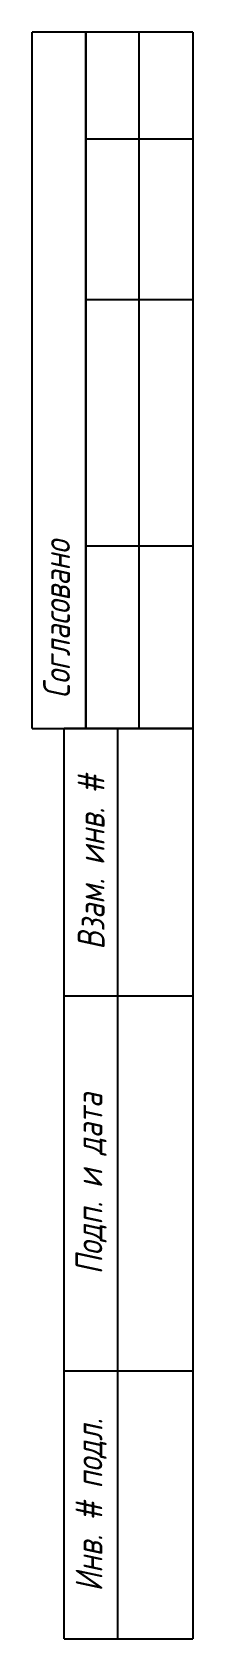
# Model space of a CAD drawing. Header units: millimetres. Extents: x -15 to 0, y 0 to 150.
import ezdxf

# ---------------------------------------------------------------- set-up
doc = ezdxf.new("R2010")
doc.units = ezdxf.units.MM
doc.layers.add('stamp_line', color=7, linetype='Continuous', lineweight=25)
doc.layers.add('stamp_text', color=7, linetype='Continuous')
doc.styles.add('ГОСТ-ISOCPEUR', font='isocpeui.ttf', dxfattribs={"width": 0.8})

msp = doc.modelspace()

# ---------------------------------------------------------------- linework, layer by layer
at = {"layer": 'stamp_line'}
for p, q in [((0.01, 150), (-14.99, 150)), ((-14.99, 85), (-14.99, 150)), ((-9.99, 85), (-9.99, 150)), ((-9.99, 150), (-9.99, 85)), ((-4.99, 85), (-4.99, 150)), ((0.01, 150), (0.01, 85)), ((0.01, 140), (-9.99, 140)), ((0.01, 125), (-9.99, 125)), ((0.01, 102), (-9.99, 102)), ((-14.99, 85), (0.01, 85)), ((-11.99, 0), (-11.99, 85)), ((0.01, 85), (-11.99, 85)), ((0.01, 85), (-11.99, 85)), ((-6.99, 0), (-6.99, 85)), ((0.01, 85), (0.01, 0)), ((0.01, 60), (-11.99, 60)), ((0.01, 25), (-11.99, 25)), ((-11.99, 0), (0.01, 0))]:
    msp.add_line(p, q, dxfattribs=at)

# ---------------------------------------------------------------- texts
at = {"layer": 'stamp_text', "char_height": 2.5, "attachment_point": 5, "rotation": 90, "style": 'ГОСТ-ISOCPEUR'}
for s, insert, width in [('Согласовано', (-12.71, 95.18), 65), ('{Взам. инв. #}', (-9.49, 72.5), 25.0535), ('Подп. и дата', (-9.49, 42.5), 25.0535), ('{Инв. # подл.}', (-9.49, 12.5), 25.0535)]:
    msp.add_mtext(s, dxfattribs=dict(at, insert=insert, width=width))

doc.saveas('drawing.dxf')
